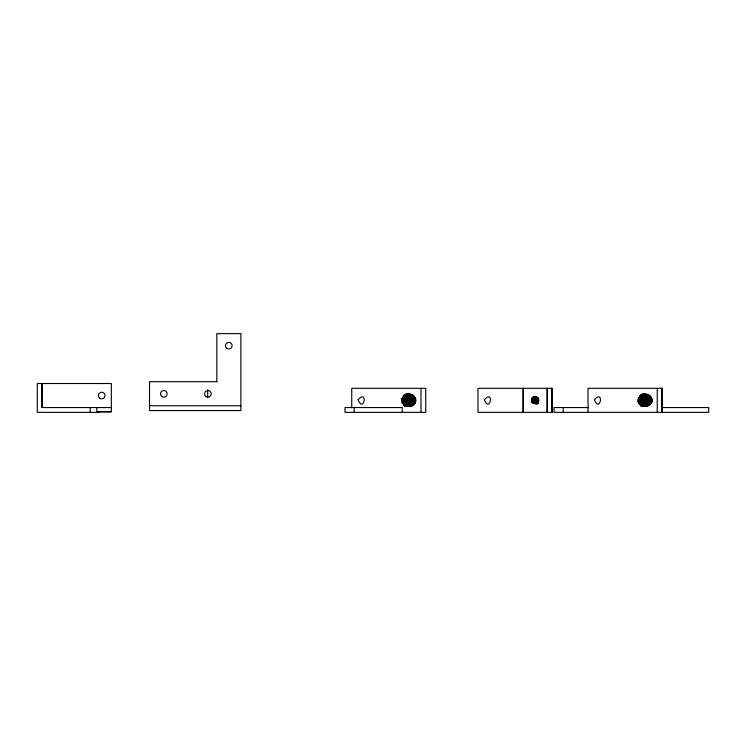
<?xml version="1.0" encoding="UTF-8"?>
<svg xmlns="http://www.w3.org/2000/svg" width="746" height="746" viewBox="0 0 746 746"><rect width="100%" height="100%" fill="white"/><g stroke="black" fill="none" stroke-linecap="round" stroke-linejoin="round"><path stroke-width="1.12" d="M42.093 398.066L42.093 396.107C41.99 407.26 42.093 384.582 42.102 394.96L42.028 392.676M405.815 394.336C417.797 390.96 419.336 408.584 406.859 406.356L408.948 406.356L404.304 406.141M652.153 400.341C652.135 404.798 647.024 407.055 643.127 406.356L645.215 406.356C627.451 403.567 648.6 384.544 652.153 400.341L638.128 400.341M402.029 403.204L403.409 400.919L402.439 397.814L403.94 395.734L412.799 395.343L404.267 395.166L411.596 394.793L405.833 394.727M402.439 402.877L403.94 404.947C406.402 402.532 406.402 398.15 403.94 395.734L402.784 398.215L404.584 396.48L413.853 396.089L403.94 395.734L413.349 395.697M538.314 402.56L531.73 402.402L531.73 398.289L537.055 397.851M638.296 403.204L639.732 400.341L638.296 397.478M638.707 402.877L640.217 404.947C642.67 402.532 642.67 398.15 640.217 395.734L638.707 397.814M414.31 396.527L404.584 396.48L403.073 398.69L401.469 398.69M649.617 395.697L640.217 395.734L650.12 396.089L640.851 396.48L639.35 398.69L641.373 397.338L650.988 397.003L640.851 396.48L639.061 398.215L640.217 395.734L649.076 395.343L640.534 395.166L647.873 394.793L642.11 394.727M401.684 399.213L403.288 399.213L405.106 397.338L414.711 397.003L404.584 396.48M639.555 399.213L641.373 397.338L651.342 397.506L637.951 399.213M401.814 399.772L403.409 399.772L405.488 398.289L415.065 397.506L405.106 397.338L403.073 398.69L401.283 398.373M638.082 399.772L639.686 399.772L641.756 398.289L651.631 398.047M405.479 394.364L408.948 394.336C401.068 393.412 399.586 405.628 407.586 406.234M403.288 399.213L405.488 398.289L415.587 398.597L405.721 399.296L403.455 400.341L405.721 401.385L415.587 402.085L405.488 402.402L401.684 401.469M641.756 398.289L651.855 398.597L641.989 399.296L639.732 400.341L641.989 401.385L651.855 402.085L641.756 402.402L637.951 401.469M403.409 399.772L415.746 399.166M639.686 399.772L652.023 399.166M538.724 399.604L531.963 399.296L538.547 398.83M401.469 401.991L403.073 401.991L405.106 403.344L415.354 402.644L405.488 402.402L403.409 400.919L401.814 400.919M532.485 403.269L538.183 402.877M650.577 404.155L640.851 404.201L639.061 402.467L640.217 404.947L650.12 404.593L640.851 404.201L639.35 401.991L641.373 403.344L651.631 402.644L641.756 402.402L639.686 400.919L638.082 400.919M538.743 400.733L532.047 400.341L538.743 399.949M404.267 405.526L412.799 405.339L403.94 404.947L402.784 402.467L404.584 404.201L414.711 403.679L405.106 403.344L403.288 401.469M535.33 403.968L537.586 403.856M640.851 404.201L650.988 403.679L641.373 403.344L639.555 401.469M403.409 400.919L405.721 401.385L415.848 400.928L405.796 400.341L415.848 399.753L405.721 399.296M538.659 401.469L531.963 401.385C543.871 410.915 535.404 386.642 532.029 401.469L538.724 401.087M639.686 400.919L641.989 401.385L652.125 400.928L642.073 400.341L652.125 399.753L641.989 399.296M532.42 397.301L536.691 397.152M405.768 394.587L410.3 394.447L405.33 394.438M642.045 394.587L646.568 394.447L641.607 394.438M531.73 402.402L538.463 402.187M405.395 394.513L407.586 394.447M641.672 394.513L643.863 394.447M405.488 398.289L415.354 398.047M538.314 398.122L531.73 398.289L538.463 398.495M641.607 405.498L649.076 405.339L640.217 404.947L649.617 404.985M405.106 403.344L415.065 403.176M533.567 403.306L537.987 403.232M641.373 403.344L651.342 403.176M531.963 399.296L538.659 399.213M405.749 394.373L408.948 394.336M403.483 395.072L405.675 395.044M642.026 394.373L645.215 394.336L642.082 394.336M404.323 395.128L412.212 395.044M641.747 394.364L645.215 394.336M640.6 395.128L648.488 395.044M404.677 405.964L411.596 405.899L404.248 405.591M640.954 405.964L647.873 405.899L641.569 405.637M403.073 401.991L404.584 404.201L414.31 404.155M406.999 406.244L410.3 406.234L404.64 406.057M643.276 406.244L646.568 406.234L640.907 406.057M216.937 381.71L149.526 381.71L149.526 410.561L240.865 410.561L240.865 333.639L216.825 333.639L216.825 381.71M425.77 388.321L351.73 388.321L351.73 407.782M401.852 400.341L415.886 400.341M532.047 400.341L538.771 400.341M149.526 405.749L240.865 405.749M111.341 407.549L42.018 407.549L42.018 383.519M588.529 407.549L554.064 407.549L554.064 412.361L708.7 412.361L708.7 407.549L661.767 407.549M96.803 411.643L111.341 411.643M99.311 412.361L37.3 412.361L37.3 383.519L111.341 383.519L111.341 411.876L96.803 411.876L96.803 407.549M640.851 396.48L650.577 396.527M534.071 396.499L536.234 396.508M413.349 404.985L403.94 404.947L413.853 404.593L404.584 404.201M641.728 405.572L648.488 405.637M642.903 406.328L645.215 406.356M404.323 405.563L412.212 405.637M406.635 406.328L408.948 406.356M641.989 401.385L652.023 401.516M405.721 401.385L415.746 401.516M532.457 397.357L537.987 397.45M533.483 403.418L537.754 403.567M404.211 405.805L406.29 405.899M534.211 396.658L536.458 396.769M531.963 401.385L538.547 401.852M662.047 412.361L662.047 388.321L587.997 388.321L587.997 412.361M661.991 388.321L661.991 412.361M661.833 388.321L661.833 412.361M661.581 388.321L661.581 412.361M657.235 388.321L657.235 412.361M563.193 407.549L563.193 412.361M551.965 388.321L551.965 412.361M551.807 388.321L551.807 412.361M425.714 388.321L425.77 412.361L344.997 412.361L344.997 407.549L402.206 407.549L402.206 412.361M420.968 388.321L420.968 412.361M354.126 407.549L354.126 412.361M207.686 389.729L207.686 397.739M90.182 407.549L90.182 412.361M42.112 383.519L42.112 407.549M523.17 388.321L523.17 412.361L523.17 388.321M547.21 388.321L547.21 412.361L547.21 388.321M358.089 399.772C363.824 413.722 368.254 388.619 358.089 399.772M484.331 399.772C490.075 413.722 494.495 388.619 484.331 399.772M594.357 399.772C600.101 413.722 604.521 388.619 594.357 399.772M552.021 388.321L477.972 388.321L477.972 412.361L552.021 412.361L552.021 388.321M227.138 348.522A3.301 3.301 0 0 0 232.09 345.659A3.301 3.301 0 0 0 227.138 342.796A3.301 3.301 0 0 0 227.138 348.522M162.18 396.658A3.301 3.301 0 0 0 167.141 393.795A3.301 3.301 0 0 0 162.18 390.932A3.301 3.301 0 0 0 162.18 396.658M206.26 396.658A3.301 3.301 0 0 0 211.221 393.795A3.301 3.301 0 0 0 206.26 390.932A3.301 3.301 0 0 0 206.26 396.658M99.61 398.066A3.301 3.301 0 0 0 104.981 396.107A3.301 3.301 0 0 0 100.598 392.433A3.301 3.301 0 0 0 99.61 398.066"/></g></svg>
